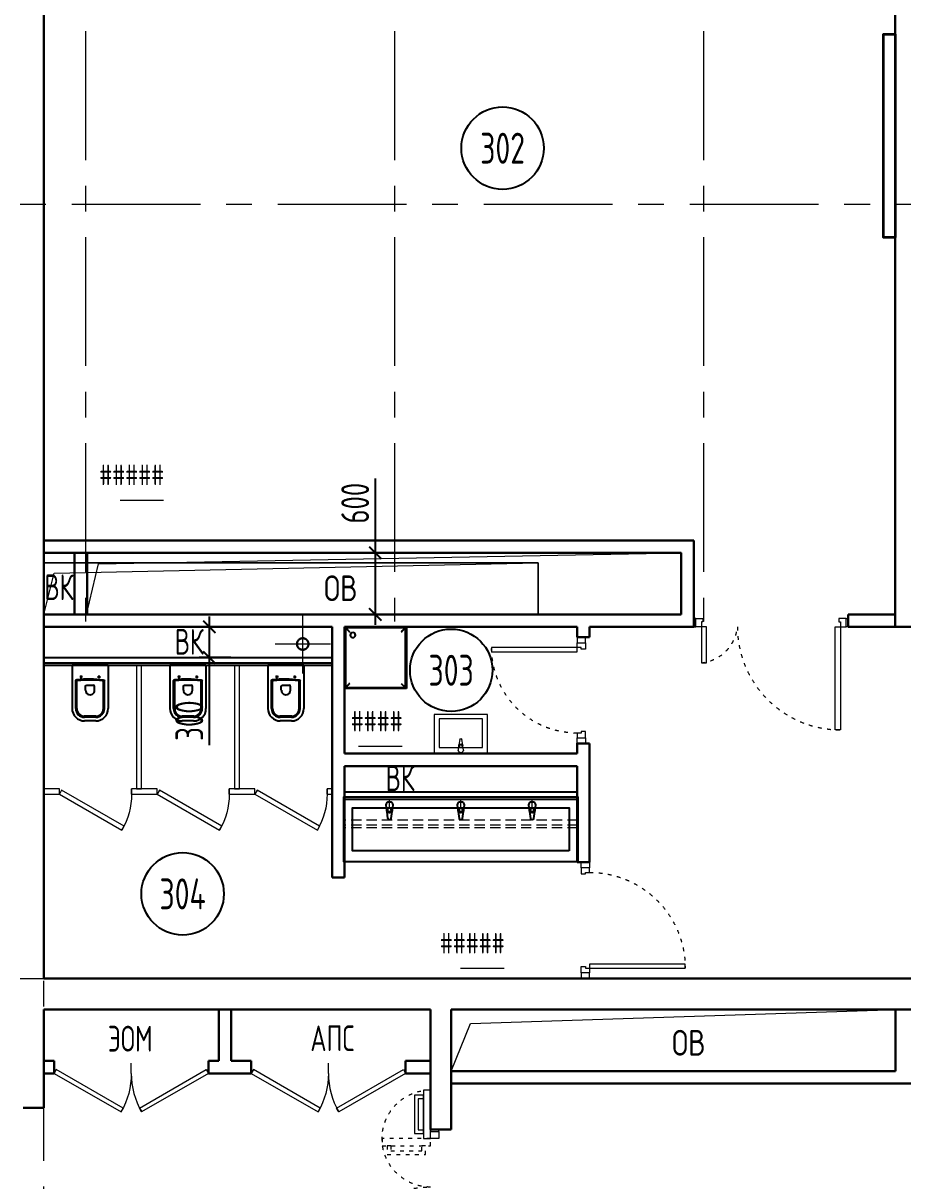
# Model space of a CAD drawing. Header units: millimetres. Extents: x -13407 to 95998, y -2611 to 109495.
# Drawn here: x 16965 to 25505, y 17995 to 29236 of the extents above; entities that cross this region are included whole.
import ezdxf
from ezdxf import colors
from ezdxf.entities.mleader import LeaderData, LeaderLine
from ezdxf.enums import TextEntityAlignment as Align
from ezdxf.math import Vec2, Vec3

# ---------------------------------------------------------------- set-up
doc = ezdxf.new("R2010")
doc.units = ezdxf.units.MM
for name, pattern in [('ACAD_ISO03W100', [30, 12, -18]), ('ADSK_Штриховая_ш2 п1', [3, 2, -1]), ('CENTER', [2, 1.25, -0.25, 0.25, -0.25])]:
    doc.linetypes.add(name, pattern=pattern)
for name, color, linetype, lineweight in [('_TEXT', 189, 'Continuous', 30), ('_ТХ_обор_комп принт', 30, 'Continuous', 13), ('АР_Двери', 5, 'Continuous', 18), ('АР_Маркер экспликации', 239, 'Continuous', 13), ('АР_Номер помещения', 1, 'Continuous', 25), ('АР_Оси', 193, 'Continuous', 9), ('АР_Отметки', 250, 'Continuous', 15), ('АР_Перегородки газоблок', 165, 'Continuous', 30), ('АР_Перегородки сантехнические', 216, 'Continuous', 9), ('АР_Помещения_площадь', 19, 'Continuous', 9), ('АР_Сущ Несущая стена', 202, 'Continuous', 30), ('АР_тонкая линия', 250, 'Continuous', 0), ('АР_Шкафы ЭОМ', 1, 'Continuous', 0), ('Подвал', 250, 'Continuous', 30), ('Размер шахт', 95, 'Continuous', 9), ('Эвакуация', 7, 'Continuous', 9)]:
    doc.layers.add(name, color=color, linetype=linetype, lineweight=lineweight)
doc.layers.add('АР_Отверстия', color=251, linetype='Continuous')
doc.layers.add('ТХ_сантехника', color=253, linetype='Continuous')
doc.styles.add('ICOCPEUR', font='isocpeur.ttf')
doc.styles.add('ISOCPEUR', font='isocpeur.ttf', dxfattribs={"width": 0.7})
doc.styles.get("Standard").update_dxf_attribs({"font": 'arial.ttf'})
doc.dimstyles.new('R_100', dxfattribs={"dimtxt": 270, "dimasz": 120, "dimexe": 100, "dimexo": 0, "dimgap": 60, "dimtad": 1, "dimdec": 0, "dimrnd": 5, "dimzin": 0, "dimdsep": 46, "dimtxsty": 'ISOCPEUR', "dimblk": 'ARCHTICK', "dimcen": 0, "dimdle": 100, "dimclrd": 256, "dimclre": 256, "dimclrt": 256, "dimadec": 0, "dimazin": 0, "dimtfac": 2, "dimtdec": 0, "dimtofl": 0, "dimtmove": 1, "dimatfit": 3, "dimfxl": 1, "dimtvp": 3, "dimtolj": 1, "dimtzin": 0, "dimarcsym": 0})

# ---------------------------------------------------------------- blocks, each defined once
blk = doc.blocks.new('*U17')
for p, q in [((-700, 0), (-700, 50)), ((0, 0), (0, 50))]:
    blk.add_line(p, q)
blk.add_lwpolyline([(0, 0), (-606, -350), (-628, -312), (-22, 38)], close=True)
blk.add_arc((0, 0), 700, 180, 210)
blk = doc.blocks.new('Полуторная_на лестницу')
for points in [[(75, 80), (75, 1080), (125, 1080), (125, 80)], [(1375, 430), (1375, 80), (1425, 80), (1425, 430)]]:
    blk.add_lwpolyline(points, close=True)
for points in [[(0, 0), (0, 80), (20, 80), (20, 0), (0, 0)], [(20, 80), (20, 0), (90, 0), (90, 30), (75, 30), (75, 80), (20, 80)], [(1480, 80), (1480, 0), (1410, 0), (1410, 30), (1425, 30), (1425, 80), (1480, 80)], [(1500, 0), (1500, 80), (1480, 80), (1480, 0), (1500, 0)]]:
    blk.add_lwpolyline(points)
at = {"linetype": 'ACAD_ISO03W100', "ltscale": 3}
for centre, radius, start, end in [((75, 80), 1000, 0, 90), ((1465, 40), 392, 95.9075, 174.0925)]:
    blk.add_arc(centre, radius, start, end, dxfattribs=at)
blk = doc.blocks.new('*U50')
at = {"layer": 'АР_Номер помещения', "color": 7}
blk.add_circle((2236, -4020), 400, dxfattribs=at)
at = {"layer": 'АР_Помещения_площадь', "color": 7}
blk.add_line((-1055, -7440), (-1477, -7440), dxfattribs=at)
at = {"color": 7, "style": 'ISOCPEUR', "width": 0.7, "flags": 1}
blk.add_attdef('КАТЕГОРИЯ', (-499, -2092), '', height=250, dxfattribs=at)
at = {"layer": 'АР_Номер помещения', "color": 7, "style": 'ISOCPEUR', "width": 0.7}
blk.add_attdef('НОМЕР_ПОМЕЩЕНИЯ', text='', height=300, dxfattribs=at).set_placement((2236, -4020), align=Align.MIDDLE_CENTER)
at = {"layer": 'АР_Помещения_площадь', "color": 7, "lineweight": 30, "width": 0.7, "flags": 104}
blk.add_attdef('ИМЯ_ПОМЕЩЕНИЯ', text='', height=100, dxfattribs=at).set_placement((158, 1217), align=Align.MIDDLE_CENTER)
at = {"layer": 'АР_Помещения_площадь', "color": 7, "style": 'ISOCPEUR', "width": 0.7}
blk.add_attdef('ПЛОЩАДЬ_ПОМЕЩЕНИЯ', text='', height=200, dxfattribs=at).set_placement((-1050, -7193), align=Align.MIDDLE_RIGHT)
blk = doc.blocks.new('*U51')
at = {"layer": 'АР_Номер помещения', "color": 7}
blk.add_circle((-16352, 705), 400, dxfattribs=at)
at = {"layer": 'АР_Помещения_площадь', "color": 7}
blk.add_line((-13231, -21), (-13653, -21), dxfattribs=at)
at = {"color": 7, "style": 'ISOCPEUR', "width": 0.7, "flags": 1}
blk.add_attdef('КАТЕГОРИЯ', (-499, -2092), '', height=250, dxfattribs=at)
at = {"layer": 'АР_Номер помещения', "color": 7, "style": 'ISOCPEUR', "width": 0.7}
blk.add_attdef('НОМЕР_ПОМЕЩЕНИЯ', text='', height=300, dxfattribs=at).set_placement((-16352, 705), align=Align.MIDDLE_CENTER)
at = {"layer": 'АР_Помещения_площадь', "color": 7, "lineweight": 30, "width": 0.7, "flags": 104}
blk.add_attdef('ИМЯ_ПОМЕЩЕНИЯ', text='', height=100, dxfattribs=at).set_placement((158, 1217), align=Align.MIDDLE_CENTER)
at = {"layer": 'АР_Помещения_площадь', "color": 7, "style": 'ISOCPEUR', "width": 0.7}
blk.add_attdef('ПЛОЩАДЬ_ПОМЕЩЕНИЯ', text='', height=200, dxfattribs=at).set_placement((-13226, 225), align=Align.MIDDLE_RIGHT)
blk = doc.blocks.new('*U46')
at = {"layer": 'АР_Номер помещения', "color": 7}
blk.add_circle((-21102, 2809), 400, dxfattribs=at)
at = {"layer": 'АР_Помещения_площадь', "color": 7}
blk.add_line((-21579, 2067), (-22001, 2067), dxfattribs=at)
at = {"color": 7, "style": 'ISOCPEUR', "width": 0.7, "flags": 1}
blk.add_attdef('КАТЕГОРИЯ', (-499, -2092), '', height=250, dxfattribs=at)
at = {"layer": 'АР_Номер помещения', "color": 7, "style": 'ISOCPEUR', "width": 0.7}
blk.add_attdef('НОМЕР_ПОМЕЩЕНИЯ', text='', height=300, dxfattribs=at).set_placement((-21102, 2809), align=Align.MIDDLE_CENTER)
at = {"layer": 'АР_Помещения_площадь', "color": 7, "style": 'ISOCPEUR', "width": 0.7}
blk.add_attdef('ПЛОЩАДЬ_ПОМЕЩЕНИЯ', text='', height=200, dxfattribs=at).set_placement((-21574, 2314), align=Align.MIDDLE_RIGHT)
at = {"layer": 'АР_Помещения_площадь', "color": 7, "lineweight": 30, "width": 0.7, "flags": 104}
blk.add_attdef('ИМЯ_ПОМЕЩЕНИЯ', text='', height=100, dxfattribs=at).set_placement((158, 1217), align=Align.MIDDLE_CENTER)
blk = doc.blocks.new('*U5')
for p, q in [((-750, 0), (-750, 100)), ((0, 0), (0, 100))]:
    blk.add_line(p, q)
blk.add_lwpolyline([(0, 0), (-650, -375), (-671, -337), (-22, 38)], close=True)
blk.add_arc((0, 0), 750, 180, 210)
blk = doc.blocks.new('_ArchTick')
at = {"color": 0, "linetype": 'ByBlock', "const_width": 0.15}
blk.add_lwpolyline([(-0.5, -0.5), (0.5, 0.5)], dxfattribs=at)
blk = doc.blocks.new('*D352')
at = {"layer": 'Размер шахт', "lineweight": -2, "ltscale": 100, "transparency": 16777216}
for p, q in [((18773, 22976), (18773, 23475)), ((18980, 23375), (18673, 23375)), ((18980, 23076), (18673, 23076)), ((18773, 22225), (18773, 23076))]:
    blk.add_line(p, q, dxfattribs=at)
at = {"layer": 'Размер шахт', "lineweight": -2, "ltscale": 100, "transparency": 16777216, "xscale": 120, "yscale": 120, "zscale": 120}
for p, rotation in [((18773, 23375), 90), ((18773, 23076), 270)]:
    blk.add_blockref('_ArchTick', p, dxfattribs=dict(at, rotation=rotation))
at = {"layer": 'Размер шахт', "ltscale": 100, "transparency": 16777216, "insert": (18578, 22464), "char_height": 270, "attachment_point": 5, "rotation": 90, "style": 'ISOCPEUR'}
blk.add_mtext('\\A1;300', dxfattribs=at)
blk = doc.blocks.new('*D406')
at = {"layer": 'Размер шахт', "lineweight": -2, "ltscale": 100, "transparency": 16777216}
for p, q in [((20383, 24814), (20383, 24093)), ((20383, 24193), (20383, 23395)), ((20260, 24093), (20483, 24093)), ((18565, 23495), (20483, 23495))]:
    blk.add_line(p, q, dxfattribs=at)
at = {"layer": 'Размер шахт', "lineweight": -2, "ltscale": 100, "transparency": 16777216, "xscale": 120, "yscale": 120, "zscale": 120}
for p, rotation in [((20383, 24093), 90), ((20383, 23495), 270)]:
    blk.add_blockref('_ArchTick', p, dxfattribs=dict(at, rotation=rotation))
at = {"layer": 'Размер шахт', "ltscale": 100, "transparency": 16777216, "insert": (20188, 24575), "char_height": 270, "attachment_point": 5, "rotation": 90, "style": 'ISOCPEUR'}
blk.add_mtext('\\A1;600', dxfattribs=at)
blk = doc.blocks.new('Из_буфера30949')
for p, q in [((-600, 0), (-600, 600)), ((-600, 600), (0, 600)), ((-590, 590), (-590, 10)), ((-10, 590), (-590, 590)), ((-10, 10), (-10, 590)), ((0, 600), (0, 0)), ((0, 0), (-600, 0)), ((-590, 10), (-10, 10))]:
    blk.add_line(p, q)
for start, end in [(90, 270), (270, 90)]:
    blk.add_arc((-80, 80), 25, start, end)
for points, knots in [([(-550, 550), (-553, 554), (-559, 559), (-565, 565), (-569, 569), (-572, 572), (-575, 575), (-578, 578), (-580, 580), (-582, 582), (-585, 585), (-587, 587), (-589, 589), (-590, 590), (-590, 590)], [0, 0, 0, 0, 0.166667, 0.25, 0.333333, 0.375, 0.416667, 0.5, 0.541667, 0.583333, 0.666667, 0.75, 0.833333, 1, 1, 1, 1]), ([(-50, 550), (-46, 553), (-41, 559), (-35, 565), (-31, 569), (-28, 572), (-25, 575), (-22, 578), (-20, 580), (-18, 582), (-15, 585), (-13, 587), (-11, 589), (-10, 590), (-10, 590)], [0, 0, 0, 0, 0.166667, 0.25, 0.333333, 0.375, 0.416667, 0.5, 0.541667, 0.583333, 0.666667, 0.75, 0.833333, 1, 1, 1, 1]), ([(-550, 50), (-554, 47), (-559, 41), (-565, 35), (-569, 31), (-572, 28), (-575, 25), (-578, 22), (-580, 20), (-582, 18), (-585, 15), (-587, 13), (-589, 11), (-590, 10), (-590, 10)], [0, 0, 0, 0, 0.166667, 0.25, 0.333333, 0.375, 0.416667, 0.5, 0.541667, 0.583333, 0.666667, 0.75, 0.833333, 1, 1, 1, 1]), ([(-10, 10), (-10, 10), (-11, 11), (-13, 13), (-15, 15), (-18, 18), (-20, 20), (-22, 22), (-25, 25), (-28, 28), (-31, 31), (-35, 35), (-41, 41), (-47, 46), (-50, 50)], [-1, -1, -1, -1, -0.833333, -0.75, -0.666667, -0.583333, -0.541667, -0.5, -0.416667, -0.375, -0.333333, -0.25, -0.166667, 0, 0, 0, 0])]:
    blk.add_open_spline(points, degree=3, knots=knots)
blk = doc.blocks.new('унитаз поликлиники')
for p, q in [((0, 175), (0, -175)), ((0, 175), (420, 175)), ((420, 139), (150, 139)), ((420, 129), (157, 129)), ((126, 87), (100, 87)), ((112, 73), (112, 100)), ((192, -34), (192, 34)), ((242, 44), (202, 44)), ((494, 57), (494, -57)), ((504, 55), (504, -55)), ((540, 55), (540, -55)), ((126, -87), (99, -86)), ((112, -73), (112, -100)), ((242, -44), (202, -44)), ((0, -175), (420, -175)), ((420, -139), (148, -139)), ((420, -129), (155, -129))]:
    blk.add_line(p, q)
for centre, radius, start, end in [((420, 55), 120, 0, 90), ((420, 55), 83.5, 359.8619, 90.3335), ((420, 55), 74, 0, 90), ((242, 0), 43.7, 270, 90), ((420, -55), 120, 270, 0), ((420, -55), 84, 270, 0), ((420, -55), 74, 270, 358.4018)]:
    blk.add_arc(centre, radius, start, end)
at = {"extrusion": (0, 0, -1)}
for centre, major_axis, ratio, start_param, end_param in [((1158, 0), (-731, -726), 0.993775, 0.659849, 0.910919), ((984, 0), (-23, -941), 0.89728, 1.422258, 1.677847), ((150, 127), (-5.6, -10.5), 0.821373, 1.269211, 2.570669), ((154, 120), (-5.61, -7.72), 0.798093, 1.232924, 2.686723), ((112, 87), (3.55, 3.55), 1, 5.504025, 11.78721), ((202, -33), (4.12, -9.49), 0.964797, 0.42926, 1.943413), ((148, -127), (5.4, -10.4), 0.836443, 0.56114, 1.877577), ((155, -117), (5.3, -10.4), 0.842984, 0.549902, 1.8819)]:
    blk.add_ellipse(centre, major_axis=major_axis, ratio=ratio, start_param=start_param, end_param=end_param, dxfattribs=at)
for centre, major_axis, ratio, start_param, end_param in [((202, 33), (4.12, 9.49), 0.964797, 0.42926, 1.943413), ((112, -87), (3.54, -3.55), 1, 5.504025, 11.78721)]:
    blk.add_ellipse(centre, major_axis=major_axis, ratio=ratio, start_param=start_param, end_param=end_param)
blk = doc.blocks.new('Из_буфера27431')
at = {"linetype": 'Continuous', "lineweight": 5}
for p, q in [((-139, 11), (-86, 18)), ((-139, 11), (-86, 18)), ((-76, 21), (-34, 25)), ((-76, 21), (-34, 25)), ((-59, 14), (-74, 14)), ((-59, 14), (-74, 14)), ((-59, -14), (-59, 14)), ((-59, -14), (-59, 14)), ((-86, -18), (-139, -11)), ((-86, -18), (-139, -11)), ((-34, -25), (-76, -21)), ((-34, -25), (-76, -21)), ((-74, -14), (-59, -14)), ((-74, -14), (-59, -14))]:
    blk.add_line(p, q, dxfattribs=at)
for points in [[(0, -260), (-380, -260), (-380, 260), (0, 260)], [(-59, -210), (-339, -210), (-339, 210), (-59, 210)], [(-59, -210), (-339, -210), (-339, 210), (-59, 210)]]:
    blk.add_lwpolyline(points, close=True, dxfattribs=at)
for centre, radius, start, end in [((-137, 0), 11.2, 97.1389, 262.8611), ((-137, 0), 11.2, 97.1389, 262.8611), ((-74, 0), 21.1, 122.771, 237.229), ((-74, 0), 21.1, 122.771, 237.229), ((-74, 0), 13.6, 90, 270), ((-74, 0), 13.6, 90, 270), ((-74, 0), 21.1, 95.1696, 122.771), ((-74, 0), 21.1, 95.1696, 122.771), ((-34, 0), 25, 270, 90), ((-34, 0), 25, 270, 90), ((-74, 0), 21.1, 237.229, 264.8304), ((-74, 0), 21.1, 237.229, 264.8304)]:
    blk.add_arc(centre, radius, start, end, dxfattribs=at)
blk = doc.blocks.new('_DotSmall')
at = {"color": 0, "linetype": 'ByBlock', "const_width": 0.5}
blk.add_lwpolyline([(-0.0625, 0, 1), (0.0625, 0, 1)], format="xyb", close=True, dxfattribs=at)
blk = doc.blocks.new('*U189')
for points in [[(-55, -80), (-55, 0), (-115, 0), (-115, -40), (-100, -40), (-100, -80), (-55, -80)], [(0, 0), (0, -80), (-55, -80), (-55, 0), (0, 0)], [(-1130, 0), (-1130, -80), (-1075, -80), (-1075, 0), (-1130, 0)], [(-1075, -80), (-1075, 0), (-1015, 0), (-1015, -40), (-1030, -40), (-1030, -80), (-1075, -80)]]:
    blk.add_lwpolyline(points)
blk.add_lwpolyline([(-100, -80), (-100, -1010), (-140, -1010), (-140, -80)], close=True)
at = {"linetype": 'ACAD_ISO03W100', "ltscale": 3}
blk.add_arc((-100, -80), 930, 180, 270, dxfattribs=at)
blk = doc.blocks.new('*U191')
blk.add_lwpolyline([(100, 80), (100, 910), (140, 910), (140, 80)], close=True)
for points in [[(0, 0), (0, 80), (55, 80), (55, 0), (0, 0)], [(55, 80), (55, 0), (115, 0), (115, 40), (100, 40), (100, 80), (55, 80)], [(975, 80), (975, 0), (915, 0), (915, 40), (930, 40), (930, 80), (975, 80)], [(1030, 0), (1030, 80), (975, 80), (975, 0), (1030, 0)]]:
    blk.add_lwpolyline(points)
at = {"linetype": 'ACAD_ISO03W100', "ltscale": 3}
blk.add_arc((100, 80), 830, 0, 90, dxfattribs=at)
blk = doc.blocks.new('Из_буфера31843')
for p, q in [((355.9, 103.6), (351.9, 61.7)), ((365.8, 166.1), (359.2, 113.1)), ((363.3, 86.6), (363.3, 101.5)), ((394.6, 113.1), (388, 166.1)), ((390.5, 101.5), (390.5, 86.6)), ((401.9, 61.7), (397.9, 103.6)), ((905.9, 103.6), (901.9, 61.7)), ((915.8, 166.1), (909.2, 113.1)), ((913.3, 86.6), (913.3, 101.5)), ((944.6, 113.1), (938, 166.1)), ((940.5, 101.5), (940.5, 86.6)), ((951.9, 61.7), (947.9, 103.6)), ((1455.8, 103.6), (1451.8, 61.7)), ((1465.7, 166.1), (1459.1, 113.1)), ((1463.2, 86.6), (1463.2, 101.5)), ((1494.5, 113.1), (1487.9, 166.1)), ((1490.4, 101.5), (1490.4, 86.6)), ((1501.8, 61.7), (1497.8, 103.6)), ((390.5, 86.6), (363.3, 86.6)), ((940.5, 86.6), (913.3, 86.6)), ((1490.4, 86.6), (1463.2, 86.6))]:
    blk.add_line(p, q)
at = {"lineweight": 13, "ltscale": 500}
for p, q in [((376.9, 85), (376.9, 22.5)), ((926.9, 85), (926.9, 22.5)), ((1476.9, 85), (1476.9, 22.5))]:
    blk.add_line(p, q, dxfattribs=at)
for points in [[(1826.9, 500), (26.9, 500), (26.9, 0), (1826.9, 0)], [(1761.9, 415), (91.9, 415), (91.9, 85), (1761.9, 85)]]:
    blk.add_lwpolyline(points, close=True)
for centre, major_axis, start_param, end_param in [((376.9, 101.7), (-14.9, -14.9), -1.35736, -0.875625), ((376.9, 101.7), (-14.9, 14.9), 4.498953, 6.496621), ((376.9, 101.5), (-9.62, 9.62), 3.926991, 7.068583), ((376.9, 164.7), (-7.91, 7.91), 4.051589, 6.943986), ((376.9, 101.7), (-14.9, 14.9), 4.017217, 4.498953), ((926.9, 101.7), (-14.9, -14.9), -1.35736, -0.875625), ((926.9, 101.7), (-14.9, 14.9), 4.498953, 6.496621), ((926.9, 101.5), (-9.62, 9.62), 3.926991, 7.068583), ((926.9, 164.7), (-7.91, 7.91), 4.051589, 6.943986), ((926.9, 101.7), (-14.9, 14.9), 4.017217, 4.498953), ((1476.8, 101.7), (-14.9, -14.9), -1.35736, -0.875625), ((1476.8, 101.7), (-14.9, 14.9), 4.498953, 6.496621), ((1476.8, 101.5), (-9.62, 9.62), 3.926991, 7.068583), ((1476.8, 164.7), (-7.91, 7.91), 4.051589, 6.943986), ((1476.8, 101.7), (-14.9, 14.9), 4.017217, 4.498953), ((376.9, 61.7), (-17.7, -17.7), -0.785398, 2.356194), ((926.9, 61.7), (-17.7, -17.7), -0.785398, 2.356194), ((1476.8, 61.7), (-17.7, -17.7), -0.785398, 2.356194)]:
    blk.add_ellipse(centre, major_axis=major_axis, ratio=1, start_param=start_param, end_param=end_param)
blk = doc.blocks.new('дв.1700')
at = {"layer": 'АР_Двери'}
for points in [[(-87, 0), (-87, -80), (-70, -80), (-70, 0), (-87, 0)], [(-70, -80), (-70, 0), (0, 0), (0, -30), (0, -30), (0, -80), (-70, -80)], [(1596, -80), (1596, 0), (1526, 0), (1526, -30), (1526, -30), (1526, -80), (1596, -80)], [(1613, 0), (1613, -80), (1596, -80), (1596, 0), (1613, 0)]]:
    blk.add_lwpolyline(points, dxfattribs=at)
for points in [[(0, -80), (-692, -876), (-639, -922), (53, -126)], [(1997, -150), (1526, -150), (1526, -80), (1997, -80)], [(20, -164), (-606, -884), (-542, -940), (84, -219)], [(-3, -190), (-583, -858), (-546, -890), (35, -223)], [(1947, -235), (1576, -235), (1576, -150), (1947, -150)], [(1912, -200), (1611, -200), (1611, -150), (1912, -150)]]:
    blk.add_lwpolyline(points, close=True, dxfattribs=at)
at = {"layer": 'АР_Двери', "linetype": 'ACAD_ISO03W100', "ltscale": 3}
for points in [[(0, -80), (0, -1135), (70, -1135), (70, -80)], [(1456, -551), (1456, -80), (1526, -80), (1526, -551)]]:
    blk.add_lwpolyline(points, close=True, dxfattribs=at)
for points in [[(70, -1050), (70, -1085), (155, -1085), (155, -130), (70, -130), (70, -165)], [(70, -1050), (120, -1050), (120, -165), (70, -165)], [(1456, -466), (1456, -501), (1371, -501), (1371, -130), (1456, -130), (1456, -165)], [(1456, -466), (1406, -466), (1406, -165), (1456, -165)]]:
    blk.add_lwpolyline(points, dxfattribs=at)
for centre, radius, start, end in [((0, -80), 1055, 229, 0), ((1526, -80), 471, 180, 351.4758)]:
    blk.add_arc(centre, radius, start, end, dxfattribs=at)
blk = doc.blocks.new('A$C3079c8b3')
at = {"layer": 'АР_Перегородки газоблок', "color": 0, "lineweight": 25, "ltscale": 100}
for points in [[(0, -299), (2800, -299)], [(0, -349), (2800, -349)], [(2800, -374), (0, -374)]]:
    blk.add_lwpolyline(points, dxfattribs=at)
blk = doc.blocks.new('A$Cf7807619')
at = {"layer": 'АР_Перегородки газоблок', "color": 0, "lineweight": 25, "ltscale": 100}
for points in [[(0, -250), (2257, -250)], [(0, -300), (2257, -300)], [(2257, -325), (0, -325)]]:
    blk.add_lwpolyline(points, dxfattribs=at)
blk = doc.blocks.new('A$C0e870455')
at = {"layer": 'АР_Оси', "linetype": 'CENTER', "ltscale": 1000}
for p, q in [((0, -288), (0, 288)), ((269, 0), (-269, 0))]:
    blk.add_line(p, q, dxfattribs=at)
at = {"layer": 'АР_Оси', "linetype": 'CENTER', "lineweight": 30, "ltscale": 1000}
blk.add_circle((0, 0), 56, dxfattribs=at)

msp = doc.modelspace()

# ---------------------------------------------------------------- linework, layer by layer
at = {"layer": '_ТХ_обор_комп принт', "lineweight": 35}
msp.add_lwpolyline([(25430, 27154.1), (25318.8, 27154.1), (25318.8, 29128.8), (25430, 29128.8)], close=True, dxfattribs=at)
at = {"layer": 'АР_Оси', "linetype": 'CENTER', "ltscale": 1000}
for p, q in [((17569.9, 79157.5), (17569.9, 23425.1)), ((20569.9, 79157.5), (20569.9, 23425.1)), ((23569.9, 79157.5), (23569.9, 23425.1)), ((17165, -1811.3), (17165, 32496.2)), ((-12563.8, 27480), (71033.4, 27480)), ((-12563.8, 19960), (71033.4, 19960))]:
    msp.add_line(p, q, dxfattribs=at)
at = {"layer": 'АР_Перегородки газоблок', "ltscale": 100}
for p, q in [((23474.5, 24212.8), (23474.5, 23494.6)), ((17464.9, 23494.6), (17464.9, 24092.8)), ((17584.9, 23494.6), (17584.9, 24092.8)), ((23354.5, 23494.6), (23354.5, 24092.8)), ((25435, 19660), (25435, 19058.8)), ((25435, 19058.8), (21120, 19058.8)), ((25925, 18938.8), (21120, 18938.8))]:
    msp.add_line(p, q, dxfattribs=at)
for points in [[(17165, 24212.8), (23474.5, 24212.8)], [(23354.5, 24092.8), (17165, 24092.8)], [(17165, 23494.6), (23354.5, 23494.6)], [(23474.5, 23494.6), (23474.5, 23374.6)], [(24974.5, 23374.6), (24974.5, 23494.6)], [(24974.5, 23494.6), (25430, 23494.6)], [(17165, 23374.6), (19965.3, 23374.6)], [(19965.3, 20940.7), (19965.3, 23374.6)], [(20085.3, 23374.7), (22342.4, 23374.7)], [(20085.3, 23374.6), (20085.3, 22143)], [(22342.7, 23273), (22342.4, 23374.6)], [(22462.7, 23273.3), (22342.7, 23273)], [(22462.4, 23374.6), (23474.5, 23374.6)], [(22462.4, 23374.6), (22462.7, 23273.3)], [(24974.5, 23374.6), (25430, 23374.6)], [(22342.4, 22143), (22342.3, 22243), (22462.7, 22243)], [(22462.7, 22243), (22462.7, 21090)], [(20085.3, 22143), (22342.4, 22143)], [(20085.3, 22023), (20085.3, 20940.7)], [(20085.3, 22023), (22342.3, 22023)], [(22342.7, 21090), (22342.4, 22023)], [(22462.7, 21090), (22342.7, 21090)], [(20085.3, 20940.7), (19965.3, 20940.7)], [(18865, 19660), (18865, 19158.8)], [(18985, 19660), (18985, 19158.8)], [(17165, 19158.8), (17265, 19158.8)], [(17265, 19158.8), (17265, 19038.8)], [(18765, 19158.8), (18865, 19158.8)], [(19178.2, 19158.8), (19178.2, 19038.8), (18765, 19038.8)], [(18765, 19158.8), (18765, 19038.8)], [(18985, 19158.8), (19178.2, 19158.8)], [(20678.2, 19158.8), (20920, 19158.8)], [(20920, 19038.8), (20678.2, 19038.8), (20678.2, 19158.8)], [(17265, 19038.8), (17165, 19038.8)]]:
    msp.add_lwpolyline(points, dxfattribs=at)
at = {"layer": 'АР_Перегородки сантехнические', "lineweight": 0}
for points in [[(18115, 23000.8), (18065, 23000.8), (18065, 21800.8), (18115, 21800.8)], [(19065.3, 23000.8), (19015.3, 23000.8), (19015.3, 21800.8), (19065.3, 21800.8)], [(17316.8, 21750.8), (17316.8, 21800.8), (17165, 21800.8), (17165, 21750.8)], [(18265.3, 21750.8), (18265.3, 21800.8), (18016.8, 21800.8), (18016.8, 21750.8)], [(19215.3, 21750.8), (19215.3, 21800.8), (18965.3, 21800.8), (18965.3, 21750.8)], [(19965.3, 21750.8), (19965.3, 21800.8), (19915.3, 21800.8), (19915.3, 21750.8)]]:
    msp.add_lwpolyline(points, close=True, dxfattribs=at)
at = {"layer": 'АР_Сущ Несущая стена', "ltscale": 100}
for p, q in [((17165, 31145), (17165, 19960)), ((25430, 31145), (25430, 23374.6)), ((25430, 23374.6), (25730, 23374.6)), ((17165, 19960), (31817, 19960)), ((17165, 19660), (17165, 18702.5)), ((17165, 19660), (20920, 19660)), ((20920, 19660), (20920, 18492.5)), ((21120, 19660), (31817, 19660)), ((21120, 19660), (21120, 18492.5)), ((16965, 18702.5), (17165, 18702.5)), ((20920, 18492.5), (21120, 18492.5)), ((20920, 18492.5), (21120, 18492.5))]:
    msp.add_line(p, q, dxfattribs=at)
at = {"layer": 'АР_тонкая линия', "color": 18, "ltscale": 100, "true_color": 0x000000}
for points in [[(17580, 23494.7), (17697.1, 23987.6), (23356.4, 24092.6)], [(21120, 19058.8), (21308.7, 19522.3), (25455, 19660)]]:
    msp.add_lwpolyline(points, dxfattribs=at)
at = {"layer": 'АР_тонкая линия', "linetype": 'ADSK_Штриховая_ш2 п1', "ltscale": 50}
for points in [[(22348.2, 21497.3), (20085.3, 21497.4)], [(22348.2, 21447.3), (20085.3, 21447.4)], [(22348.2, 21422.3), (20085.3, 21422.4)]]:
    msp.add_lwpolyline(points, dxfattribs=at)
at = {"layer": 'Эвакуация', "lineweight": 18}
for p, q in [((21965, 23994.7), (17165, 23994.7)), ((17165, 23994.7), (17165, 23494.7)), ((21965, 23994.7), (17165, 23994.7)), ((17165, 23994.7), (17165, 23494.7)), ((17265, 23894.7), (21965, 23994.7)), ((21965, 23494.7), (21965, 23994.7)), ((17165, 23494.7), (17265, 23894.7)), ((17165, 23494.7), (21965, 23494.7))]:
    msp.add_line(p, q, dxfattribs=at)
at = {"layer": 'Эвакуация'}
for p, q in [((17165, 23494.7), (17165, 23994.7)), ((17165, 23994.7), (21965, 23994.7)), ((21965, 23994.7), (21965, 23494.7)), ((21965, 23494.7), (17165, 23494.7))]:
    msp.add_line(p, q, dxfattribs=at)

# ---------------------------------------------------------------- block references
at = {"layer": '_TEXT', "ltscale": 500}
for name, p in [('A$C3079c8b3', (17165, 23374.6)), ('A$Cf7807619', (20085.3, 22023))]:
    msp.add_blockref(name, p, dxfattribs=at)
at = {"layer": 'АР_Двери', "rotation": 180}
msp.add_blockref('Полуторная_на лестницу', (24974.5, 23454.6), dxfattribs=at)
at = {"layer": 'АР_Двери', "xscale": -1}
for name, p, rotation in [('*U191', (22422.7, 23273), 90), ('*U189', (22382.7, 19960), 90), ('дв.1700', (21000, 16879.5), 270)]:
    msp.add_blockref(name, p, dxfattribs=dict(at, rotation=rotation))
at = {"layer": 'АР_Двери', "lineweight": 30, "xscale": -1}
for p in [(17316.8, 21750.8), (18265.3, 21750.8), (19215.3, 21750.8)]:
    msp.add_blockref('*U17', p, dxfattribs=at)
at = {"layer": 'АР_Двери', "xscale": -1}
for p in [(17265, 19038.8), (19178.2, 19038.8)]:
    msp.add_blockref('*U5', p, dxfattribs=at)
at = {"layer": 'АР_Двери'}
for p in [(18765, 19038.8), (20678.2, 19038.8)]:
    msp.add_blockref('*U5', p, dxfattribs=at)
at = {"layer": 'АР_Маркер экспликации', "color": 7}
ref = msp.add_blockref('*U50', (19383.1, 32042.6), dxfattribs=at)
ref.add_attrib('НОМЕР_ПОМЕЩЕНИЯ', '302', dxfattribs={"layer": 'АР_Номер помещения', "color": 7, "height": 300, "style": 'ISOCPEUR', "width": 0.7}).set_placement((21619.4, 28022.1), align=Align.MIDDLE_CENTER)
ref.add_attrib('ПЛОЩАДЬ_ПОМЕЩЕНИЯ', '#####', dxfattribs={"layer": 'АР_Помещения_площадь', "color": 7, "height": 200, "style": 'ISOCPEUR', "width": 0.7}).set_placement((18333, 24849.4), align=Align.MIDDLE_RIGHT)
ref = msp.add_blockref('*U46', (42222.5, 20144.2), dxfattribs=at)
ref.add_attrib('НОМЕР_ПОМЕЩЕНИЯ', '303', dxfattribs={"layer": 'АР_Номер помещения', "color": 7, "height": 300, "style": 'ISOCPEUR', "width": 0.7}).set_placement((21120, 22952.8), align=Align.MIDDLE_CENTER)
ref.add_attrib('ПЛОЩАДЬ_ПОМЕЩЕНИЯ', '####', dxfattribs={"layer": 'АР_Помещения_площадь', "color": 7, "height": 200, "style": 'ISOCPEUR', "width": 0.7}).set_placement((20648.7, 22457.8), align=Align.MIDDLE_RIGHT)
ref = msp.add_blockref('*U51', (34865.3, 20076.7), dxfattribs=at)
ref.add_attrib('НОМЕР_ПОМЕЩЕНИЯ', '304', dxfattribs={"layer": 'АР_Номер помещения', "color": 7, "height": 300, "style": 'ISOCPEUR', "width": 0.7}).set_placement((18513, 20781.3), align=Align.MIDDLE_CENTER)
ref.add_attrib('ПЛОЩАДЬ_ПОМЕЩЕНИЯ', '#####', dxfattribs={"layer": 'АР_Помещения_площадь', "color": 7, "height": 200, "style": 'ISOCPEUR', "width": 0.7}).set_placement((21639.1, 20301.8), align=Align.MIDDLE_RIGHT)
at = {"layer": 'Подвал', "lineweight": 13, "ltscale": 500}
msp.add_blockref('A$C0e870455', (19679.1, 23207.8), dxfattribs=at)
at = {"layer": 'ТХ_сантехника', "ltscale": 75, "rotation": 180}
msp.add_blockref('Из_буфера30949', (20085.3, 23374.6), dxfattribs=at)
at = {"layer": 'ТХ_сантехника', "rotation": 270}
for p in [(17615, 23000.8), (18565, 23000.8), (19515.3, 23000.8)]:
    msp.add_blockref('унитаз поликлиники', p, dxfattribs=at)
at = {"layer": 'ТХ_сантехника', "ltscale": 100, "xscale": -1, "rotation": 90}
msp.add_blockref('Из_буфера27431', (21213.8, 22143), dxfattribs=at)
at = {"layer": 'ТХ_сантехника', "xscale": -1.260271784328809, "yscale": 1.260271784328809, "zscale": 1.260271784328809, "rotation": 180}
msp.add_blockref('Из_буфера31843', (20045.8, 21722.7), dxfattribs=at)

# ---------------------------------------------------------------- texts
at = {"layer": 'АР_Отверстия', "ltscale": 100, "char_height": 250, "attachment_point": 5, "line_spacing_factor": 0.7, "style": 'ICOCPEUR'}
for s, insert in [('\\A1;{\\W0.7;ВК}', (17312.1, 23759.1)), ('\\A1;{\\W0.8;ОВ}', (20047.1, 23749)), ('\\A1;{\\W0.7;ВК}', (18577.2, 23229.4)), ('\\A1;{\\W0.7;ВК}', (20624.3, 21903.5)), ('\\A1;{\\W0.8;ОВ}', (23425.8, 19335.6))]:
    msp.add_mtext(s, dxfattribs=dict(at, insert=insert))
at = {"layer": 'АР_Шкафы ЭОМ', "ltscale": 100, "char_height": 250, "attachment_point": 5, "style": 'ICOCPEUR'}
for s, insert in [('\\A1;{\\W0.7;ЭОМ}', (18005.4, 19375.3)), ('\\A1;{\\W0.7;АПС}', (19967.8, 19379.4))]:
    msp.add_mtext(s, dxfattribs=dict(at, insert=insert))

# ---------------------------------------------------------------- dimensions: what is measured, and where the dimension line sits
at = {"layer": 'Размер шахт', "ltscale": 100}
for base, p1, p2, picture, middle in [((20382.5, 23494.6), (20259.8, 24092.8), (18565.2, 23494.6), '*D406', (20286.6, 24574.9)), ((18772.9, 23374.6), (18980, 23075.8), (18980, 23374.6), '*D352', (18862.7, 22464.1))]:
    dim = msp.add_linear_dim(base=base, p1=p1, p2=p2, angle=90, dimstyle='R_100', override={"dimpost": '\\X', "dimfxl": 300, "dimarcsym": 1}, dxfattribs=at)
    dim.commit()
    dim.dimension.update_dxf_attribs({"geometry": picture, "text_midpoint": middle, "dimtype": 160})

# ---------------------------------------------------------------- leaders
at = {"layer": 'АР_Отметки'}
ml = msp.add_multileader_mtext('Standard', dxfattribs=at)
ml.set_content('Л.4', color=256, style='ISOCPEUR')
ml.set_leader_properties(color=256, linetype='Continuous', lineweight=-1)
ml.set_arrow_properties(name='DOTSMALL')
ml.build(insert=Vec2(0, 0))
ml.multileader.update_dxf_attribs({"has_text_frame": 1, "text_left_attachment_type": 4, "text_right_attachment_type": 4, "dogleg_length": 100, "arrow_head_size": 180})
ctx = ml.context
ctx.base_point, ctx.char_height, ctx.arrow_head_size, ctx.landing_gap_size, ctx.plane_origin = Vec3(24103, 74930.4), 250, 180, 50, Vec3(52223.5, 62772.8)
ctx.left_attachment, ctx.right_attachment = 4, 4
notes = []
notes.append((ctx, [(0, (0, 0, 0), (0, 0), (1, 0), 1, [])]))
ctx.mtext.insert, ctx.mtext.width, ctx.mtext.line_spacing_style, ctx.mtext.flow_direction = Vec3(24153, 75263.8), 852.697, 2, 5
ml = msp.add_multileader_mtext('Standard', dxfattribs=at)
ml.set_content('+7,050', color=256, style='ISOCPEUR')
ml.set_leader_properties(color=256, linetype='Continuous', lineweight=-1)
ml.set_arrow_properties(name='DOTSMALL')
ml.build(insert=Vec2(0, 0))
ml.multileader.update_dxf_attribs({"has_text_frame": 1, "text_left_attachment_type": 4, "text_right_attachment_type": 4, "dogleg_length": 100, "arrow_head_size": 180})
ctx = ml.context
ctx.base_point, ctx.char_height, ctx.arrow_head_size, ctx.landing_gap_size, ctx.plane_origin = Vec3(29759, 73529.3), 250, 180, 50, Vec3(29677.6, 72261.8)
ctx.left_attachment, ctx.right_attachment = 4, 4
notes.append((ctx, [(0, (0, 0, 0), (0, 0), (1, 0), 1, [])]))
ctx.mtext.insert, ctx.mtext.width, ctx.mtext.line_spacing_style, ctx.mtext.flow_direction = Vec3(29809, 73862.7), 852.697, 2, 5
ml = msp.add_multileader_mtext('Standard', dxfattribs=at)
ml.set_content('+8,400', color=256, style='ISOCPEUR')
ml.set_leader_properties(color=256, linetype='Continuous', lineweight=-1)
ml.set_arrow_properties(name='DOTSMALL')
ml.build(insert=Vec2(0, 0))
ml.multileader.update_dxf_attribs({"has_text_frame": 1, "text_left_attachment_type": 4, "text_right_attachment_type": 4, "dogleg_length": 100, "arrow_head_size": 180})
ctx = ml.context
ctx.base_point, ctx.char_height, ctx.arrow_head_size, ctx.landing_gap_size, ctx.plane_origin = Vec3(23997.7, 72968.3), 250, 180, 50, Vec3(24541, 73771.3)
ctx.left_attachment, ctx.right_attachment = 4, 4
notes.append((ctx, [(0, (0, 0, 0), (0, 0), (1, 0), 1, [])]))
ctx.mtext.insert, ctx.mtext.width, ctx.mtext.line_spacing_style, ctx.mtext.flow_direction = Vec3(24047.7, 73301.6), 852.697, 2, 5
ml = msp.add_multileader_mtext('Standard', dxfattribs=at)
ml.set_content('+6,300', color=256, style='ISOCPEUR')
ml.set_leader_properties(color=256, linetype='Continuous', lineweight=-1)
ml.set_arrow_properties(name='DOTSMALL')
ml.build(insert=Vec2(0, 0))
ml.multileader.update_dxf_attribs({"has_text_frame": 1, "text_left_attachment_type": 4, "text_right_attachment_type": 4, "dogleg_length": 100, "arrow_head_size": 180})
ctx = ml.context
ctx.base_point, ctx.char_height, ctx.arrow_head_size, ctx.landing_gap_size, ctx.plane_origin = Vec3(55928.2, 71412.1), 250, 180, 50, Vec3(64272, 69171.2)
ctx.left_attachment, ctx.right_attachment = 4, 4
notes.append((ctx, [(0, (0, 0, 0), (0, 0), (1, 0), 1, [])]))
ctx.mtext.insert, ctx.mtext.width, ctx.mtext.line_spacing_style, ctx.mtext.flow_direction = Vec3(55978.2, 71745.5), 852.697, 2, 5
ml = msp.add_multileader_mtext('Standard', dxfattribs=at)
ml.set_content('Л.5', color=256, style='ISOCPEUR')
ml.set_leader_properties(color=256, linetype='Continuous', lineweight=-1)
ml.set_arrow_properties(name='DOTSMALL')
ml.build(insert=Vec2(0, 0))
ml.multileader.update_dxf_attribs({"has_text_frame": 1, "text_left_attachment_type": 4, "text_right_attachment_type": 4, "dogleg_length": 100, "arrow_head_size": 180})
ctx = ml.context
ctx.base_point, ctx.char_height, ctx.arrow_head_size, ctx.landing_gap_size, ctx.plane_origin = Vec3(54025.8, 70799.7), 250, 180, 50, Vec3(79808.7, 57079.1)
ctx.left_attachment, ctx.right_attachment = 4, 4
notes.append((ctx, [(0, (0, 0, 0), (0, 0), (1, 0), 1, [])]))
ctx.mtext.insert, ctx.mtext.width, ctx.mtext.line_spacing_style, ctx.mtext.flow_direction = Vec3(54075.8, 71133), 852.697, 2, 5
ml = msp.add_multileader_mtext('Standard', dxfattribs=at)
ml.set_content('+8,400', color=256, style='ISOCPEUR')
ml.set_leader_properties(color=256, linetype='Continuous', lineweight=-1)
ml.set_arrow_properties(name='DOTSMALL')
ml.build(insert=Vec2(0, 0))
ml.multileader.update_dxf_attribs({"has_text_frame": 1, "text_left_attachment_type": 4, "text_right_attachment_type": 4, "dogleg_length": 100, "arrow_head_size": 180})
ctx = ml.context
ctx.base_point, ctx.char_height, ctx.arrow_head_size, ctx.landing_gap_size, ctx.plane_origin = Vec3(54891.2, 65329.2), 250, 180, 50, Vec3(59135.3, 70680.7)
ctx.left_attachment, ctx.right_attachment = 4, 4
notes.append((ctx, [(0, (0, 0, 0), (0, 0), (1, 0), 1, [])]))
ctx.mtext.insert, ctx.mtext.width, ctx.mtext.line_spacing_style, ctx.mtext.flow_direction = Vec3(54941.2, 65662.5), 852.697, 2, 5
ml = msp.add_multileader_mtext('Standard', dxfattribs=at)
ml.set_content('+8,400', color=256, style='ISOCPEUR')
ml.set_leader_properties(color=256, linetype='Continuous', lineweight=-1)
ml.set_arrow_properties(name='DOTSMALL')
ml.build(insert=Vec2(0, 0))
ml.multileader.update_dxf_attribs({"has_text_frame": 1, "text_left_attachment_type": 4, "text_right_attachment_type": 4, "dogleg_length": 100, "arrow_head_size": 180})
ctx = ml.context
ctx.base_point, ctx.char_height, ctx.arrow_head_size, ctx.landing_gap_size, ctx.plane_origin = Vec3(27558.1, 63748.9), 250, 180, 50, Vec3(27785.4, 63541.8)
ctx.left_attachment, ctx.right_attachment = 4, 4
notes.append((ctx, [(0, (0, 0, 0), (0, 0), (1, 0), 1, [])]))
ctx.mtext.insert, ctx.mtext.width, ctx.mtext.line_spacing_style, ctx.mtext.flow_direction = Vec3(27608.1, 64082.3), 852.697, 2, 5
ml = msp.add_multileader_mtext('Standard', dxfattribs=at)
ml.set_content('+8,400', color=256, style='ISOCPEUR')
ml.set_leader_properties(color=256, linetype='Continuous', lineweight=-1)
ml.set_arrow_properties(name='DOTSMALL')
ml.build(insert=Vec2(0, 0))
ml.multileader.update_dxf_attribs({"has_text_frame": 1, "text_left_attachment_type": 4, "text_right_attachment_type": 4, "dogleg_length": 100, "arrow_head_size": 180})
ctx = ml.context
ctx.base_point, ctx.char_height, ctx.arrow_head_size, ctx.landing_gap_size, ctx.plane_origin = Vec3(17639.7, 43396.7), 250, 180, 50, Vec3(27006.3, 42577.9)
ctx.left_attachment, ctx.right_attachment = 4, 4
notes.append((ctx, [(0, (0, 0, 0), (0, 0), (1, 0), 1, [])]))
ctx.mtext.insert, ctx.mtext.width, ctx.mtext.line_spacing_style, ctx.mtext.flow_direction = Vec3(17689.7, 43730), 852.697, 2, 5
ml = msp.add_multileader_mtext('Standard', dxfattribs=at)
ml.set_content('Л.3', color=256, style='ISOCPEUR')
ml.set_leader_properties(color=256, linetype='Continuous', lineweight=-1)
ml.set_arrow_properties(name='DOTSMALL')
ml.build(insert=Vec2(0, 0))
ml.multileader.update_dxf_attribs({"has_text_frame": 1, "text_left_attachment_type": 4, "text_right_attachment_type": 4, "dogleg_length": 100, "arrow_head_size": 180})
ctx = ml.context
ctx.base_point, ctx.char_height, ctx.arrow_head_size, ctx.landing_gap_size, ctx.plane_origin = Vec3(18574.6, 42418.8), 250, 180, 50, Vec3(44672.1, 29405.6)
ctx.left_attachment, ctx.right_attachment = 4, 4
notes.append((ctx, [(0, (0, 0, 0), (0, 0), (1, 0), 1, [])]))
ctx.mtext.insert, ctx.mtext.width, ctx.mtext.line_spacing_style, ctx.mtext.flow_direction = Vec3(18624.6, 42752.2), 852.697, 2, 5
ml = msp.add_multileader_mtext('Standard', dxfattribs=at)
ml.set_content('+6,300', color=256, style='ISOCPEUR')
ml.set_leader_properties(color=256, linetype='Continuous', lineweight=-1)
ml.set_arrow_properties(name='DOTSMALL')
ml.build(insert=Vec2(0, 0))
ml.multileader.update_dxf_attribs({"has_text_frame": 1, "text_left_attachment_type": 4, "text_right_attachment_type": 4, "dogleg_length": 100, "arrow_head_size": 180})
ctx = ml.context
ctx.base_point, ctx.char_height, ctx.arrow_head_size, ctx.landing_gap_size, ctx.plane_origin = Vec3(17691.6, 36910.6), 250, 180, 50, Vec3(32143, 41068.4)
ctx.left_attachment, ctx.right_attachment = 4, 4
notes.append((ctx, [(0, (0, 0, 0), (0, 0), (1, 0), 1, [])]))
ctx.mtext.insert, ctx.mtext.width, ctx.mtext.line_spacing_style, ctx.mtext.flow_direction = Vec3(17741.6, 37243.9), 852.697, 2, 5
ml = msp.add_multileader_mtext('Standard', dxfattribs=at)
ml.set_content('+5,900', color=256, style='ISOCPEUR')
ml.set_leader_properties(color=256, linetype='Continuous', lineweight=-1)
ml.set_arrow_properties(name='DOTSMALL')
ml.build(insert=Vec2(0, 0))
ml.multileader.update_dxf_attribs({"has_text_frame": 1, "text_left_attachment_type": 4, "text_right_attachment_type": 4, "dogleg_length": 100, "arrow_head_size": 180})
ctx = ml.context
ctx.base_point, ctx.char_height, ctx.arrow_head_size, ctx.landing_gap_size, ctx.plane_origin = Vec3(54567.6, 26674.1), 250, 180, 50, Vec3(53756.6, 25885.5)
ctx.left_attachment, ctx.right_attachment = 4, 4
notes.append((ctx, [(0, (0, 0, 0), (0, 0), (1, 0), 1, [])]))
ctx.mtext.insert, ctx.mtext.width, ctx.mtext.line_spacing_style, ctx.mtext.flow_direction = Vec3(54617.6, 27007.4), 852.697, 2, 5
ml = msp.add_multileader_mtext('Standard', dxfattribs=at)
ml.set_content('Л.1', color=256, style='ISOCPEUR')
ml.set_leader_properties(color=256, linetype='Continuous', lineweight=-1)
ml.set_arrow_properties(name='DOTSMALL')
ml.build(insert=Vec2(0, 0))
ml.multileader.update_dxf_attribs({"has_text_frame": 1, "text_left_attachment_type": 4, "text_right_attachment_type": 4, "dogleg_length": 100, "arrow_head_size": 180})
ctx = ml.context
ctx.base_point, ctx.char_height, ctx.arrow_head_size, ctx.landing_gap_size, ctx.plane_origin = Vec3(51854.7, 25716.1, 0), 250, 180, 50, Vec3(77176.9, 13681.2, 0)
ctx.left_attachment, ctx.right_attachment = 4, 4
notes.append((ctx, [(0, (0, 0, 0), (0, 0), (1, 0), 1, [])]))
ctx.mtext.insert, ctx.mtext.width, ctx.mtext.defined_height, ctx.mtext.line_spacing_style, ctx.mtext.flow_direction = Vec3(51904.7, 26049.5, 0), 852.697, 406.6, 2, 5
ml = msp.add_multileader_mtext('Standard', dxfattribs=at)
ml.set_content('+7,850', color=256, style='ISOCPEUR')
ml.set_leader_properties(color=256, linetype='Continuous', lineweight=-1)
ml.set_arrow_properties(name='DOTSMALL')
ml.build(insert=Vec2(0, 0))
ml.multileader.update_dxf_attribs({"has_text_frame": 1, "text_left_attachment_type": 4, "text_right_attachment_type": 4, "dogleg_length": 100, "arrow_head_size": 180})
ctx = ml.context
ctx.base_point, ctx.char_height, ctx.arrow_head_size, ctx.landing_gap_size, ctx.plane_origin = Vec3(51777.9, 20811.8), 250, 180, 50, Vec3(53698.5, 18401.8)
ctx.left_attachment, ctx.right_attachment = 4, 4
notes.append((ctx, [(0, (0, 0, 0), (0, 0), (1, 0), 1, [])]))
ctx.mtext.insert, ctx.mtext.width, ctx.mtext.line_spacing_style, ctx.mtext.flow_direction = Vec3(51827.9, 21145.2), 555.243, 2, 5
for ctx, leaders in notes:
    for number, flags, end, landing, length, lines in leaders:
        leader = LeaderData()
        leader.index, (leader.has_last_leader_line, leader.has_dogleg_vector, leader.attachment_direction) = number, flags
        leader.last_leader_point, leader.dogleg_vector, leader.dogleg_length = Vec3(end), Vec3(landing), length
        for number, points, colour, breaks in lines:
            line = LeaderLine()
            line.index, line.vertices, line.color, line.breaks = number, Vec3.list(points), colors.encode_raw_color(colour), breaks
            leader.lines.append(line)
        ctx.leaders.append(leader)

doc.saveas('drawing.dxf')
